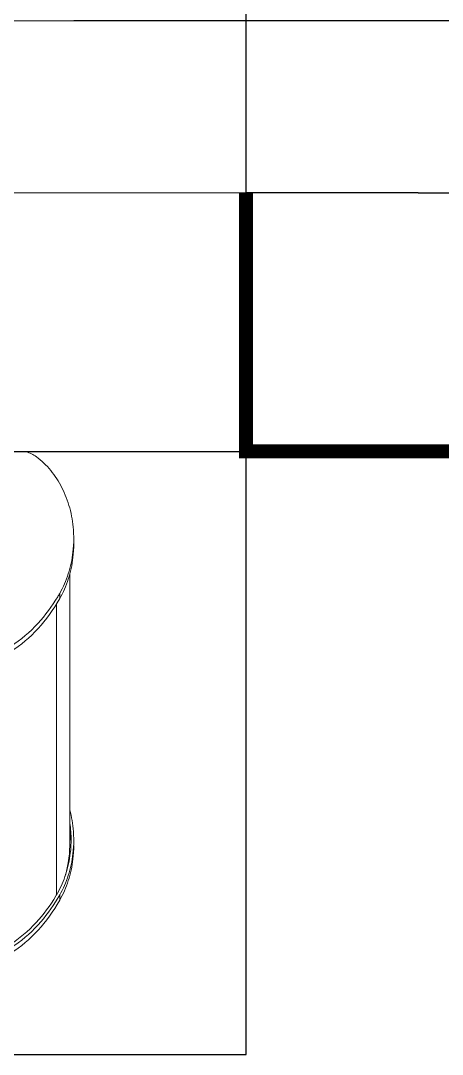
# Model space of a CAD drawing. Extents: x 27938 to 1507990, y 110129 to 923079.
# Drawn here: x 861136 to 861381, y 363224 to 363824 of the extents above; entities that cross this region are included whole.
import ezdxf

# ---------------------------------------------------------------- set-up
doc = ezdxf.new("R2010")
doc.units = 0
doc.header["$LTSCALE"] = 1000
doc.header["$MEASUREMENT"] = 0
doc.linetypes.add('DASH', pattern=[0.35, 0.25, -0.1])
doc.linetypes.add('DOTE', pattern=[2.42, 2, -0.2, 0.02, -0.2])
for name, color, linetype in [('DOTE', 1, 'Continuous'), ('WALL', 9, 'Continuous'), ('看线', 251, 'Continuous')]:
    doc.layers.add(name, color=color, linetype=linetype)
for name, color, linetype, lineweight in [('平面-栏杆', 135, 'Continuous', 15), ('平面-看线', 45, 'Continuous', 15), ('平面-空调预留孔', 173, 'Continuous', 15)]:
    doc.layers.add(name, color=color, linetype=linetype, lineweight=lineweight)

# ---------------------------------------------------------------- blocks, each defined once
blk = doc.blocks.new('GDGDGDSDA')
at = {"layer": 'DOTE', "color": 0, "linetype": 'DOTE', "ltscale": 0.3}
blk.add_line((471334.82, 361558.33), (417334.82, 361558.33), dxfattribs=at)
blk = doc.blocks.new('gdgdgdrgdfsfs')
at = {"layer": '平面-空调预留孔'}
for p, q in [((701344.83, 763896.45), (701344.83, 763739.33)), ((701350.66, 763885.12), (701350.66, 763882.06)), ((701352.55, 763879), (701352.55, 763710.12)), ((701350.66, 763706.97), (701350.66, 763710.04))]:
    blk.add_line(p, q, dxfattribs=at)
for points, knots in [([(701342.52, 763916.98), (701342.52, 763918.66), (701342.74, 763924.66), (701344.48, 763934.88), (701349.02, 763946.71), (701355.65, 763956.89), (701361.21, 763962.2), (701364.19, 763964.42)], [0, 0, 0, 0, 5.021553, 17.990508, 31.024726, 44.15528, 57.391988, 57.391988, 57.391988, 57.391988]), ([(701364.19, 763964.42), (701365.1, 763965.1), (701367.03, 763966.26), (701370.12, 763967.32), (701372.25, 763967.56), (701373.32, 763967.56)], [0, 0, 0, 0, 4.063379, 8.143059, 12.231424, 12.231424, 12.231424, 12.231424]), ([(701350.66, 763885.12), (701348.66, 763888.64), (701345.3, 763896.3), (701342.92, 763907.34), (701342.52, 763914.33), (701342.52, 763916.98)], [0, 0, 0, 0, 13.053869, 26.0339, 33.984373, 33.984373, 33.984373, 33.984373]), ([(701342.52, 763913.91), (701342.52, 763911.26), (701342.92, 763904.27), (701345.3, 763893.23), (701348.66, 763885.58), (701350.66, 763882.06)], [0, 0, 0, 0, 7.950473, 20.930505, 33.984373, 33.984373, 33.984373, 33.984373]), ([(701350.66, 763882.06), (701354.29, 763875.66), (701362.83, 763863.92), (701378.33, 763850.79), (701389.94, 763845.28), (701395.81, 763843.42)], [0, 0, 0, 0, 23.6996, 47.591163, 70.812357, 70.812357, 70.812357, 70.812357]), ([(701396.44, 763846.29), (701390.36, 763848.16), (701378.51, 763853.71), (701363.35, 763866.55), (701355.15, 763877.56), (701351.78, 763883.2)], [0, 0, 0, 0, 24.049357, 47.94092, 69.255455, 69.255455, 69.255455, 69.255455]), ([(701342.52, 763741.89), (701342.52, 763743.57), (701342.73, 763749.52), (701343.73, 763755.4), (701344.82, 763759.44)], [0, 0, 0, 0, 5.021553, 17.829194, 17.829194, 17.829194, 17.829194]), ([(701344.8, 763751.78), (701344.55, 763750.12), (701344.18, 763746.83), (701344.06, 763743.51), (701344.06, 763741.89)], [0, 0, 0, 0, 5.087958, 9.936354, 9.936354, 9.936354, 9.936354]), ([(701350.66, 763710.04), (701348.66, 763713.56), (701345.3, 763721.22), (701342.92, 763732.25), (701342.52, 763739.24), (701342.52, 763741.89)], [0, 0, 0, 0, 13.053869, 26.0339, 33.984373, 33.984373, 33.984373, 33.984373]), ([(701342.52, 763738.83), (701342.52, 763736.17), (701342.92, 763729.18), (701345.3, 763718.15), (701348.66, 763710.49), (701350.66, 763706.97)], [0, 0, 0, 0, 7.950473, 20.930505, 33.984373, 33.984373, 33.984373, 33.984373]), ([(701344.15, 763738.38), (701344.22, 763736.99), (701344.69, 763731.45), (701346.75, 763721.93), (701349.99, 763714.53), (701351.92, 763711.14)], [0, 0, 0, 0, 4.169079, 16.701522, 29.305258, 29.305258, 29.305258, 29.305258]), ([(701344.83, 763739.33), (701344.83, 763735.79), (701345.34, 763729.55), (701346.73, 763723.56), (701347.48, 763721.05)], [0, 0, 0, 0, 10.602023, 18.658548, 18.658548, 18.658548, 18.658548]), ([(701350.66, 763706.97), (701354.29, 763700.58), (701362.83, 763688.83), (701378.33, 763675.7), (701389.94, 763670.2), (701395.81, 763668.33)], [0, 0, 0, 0, 23.6996, 47.591163, 70.812357, 70.812357, 70.812357, 70.812357]), ([(701396.44, 763671.2), (701390.36, 763673.07), (701378.51, 763678.62), (701363.35, 763691.46), (701355.15, 763702.47), (701351.78, 763708.11)], [0, 0, 0, 0, 24.049357, 47.94092, 69.255455, 69.255455, 69.255455, 69.255455]), ([(701352.88, 763709.47), (701356.22, 763703.85), (701364.3, 763692.97), (701379.23, 763680.33), (701390.85, 763674.89), (701396.81, 763673.05)], [0, 0, 0, 0, 21.180152, 44.607801, 68.19018, 68.19018, 68.19018, 68.19018])]:
    blk.add_open_spline(points, degree=3, knots=knots, dxfattribs=at)
for points in [[(701351.78, 763883.2), (701351.4, 763883.84), (701351.02, 763884.48), (701350.66, 763885.12)], [(701344.11, 763741.89), (701344.2, 763744.36), (701344.44, 763746.82), (701344.81, 763749.24)], [(701344.06, 763741.89), (701344.06, 763740.72), (701344.09, 763739.55), (701344.15, 763738.38)], [(701351.92, 763711.14), (701352.23, 763710.58), (701352.56, 763710.02), (701352.88, 763709.47)], [(701351.78, 763708.11), (701351.4, 763708.75), (701351.02, 763709.39), (701350.66, 763710.04)]]:
    blk.add_open_spline(points, degree=3, dxfattribs=at)

msp = doc.modelspace()

# ---------------------------------------------------------------- linework, layer by layer
at = {"color": 8, "const_width": 8}
msp.add_lwpolyline([(861266.58, 363723.72), (861266.58, 363573.72), (861566.58, 363573.72), (861566.58, 363723.72)], dxfattribs=at)
at = {"layer": 'WALL', "color": 8}
for p, q in [((861266.58, 363723.72), (861266.58, 363923.72)), ((861366.58, 363723.72), (861266.58, 363723.72)), ((861366.58, 363723.72), (861366.58, 363723.72)), ((861366.58, 363723.72), (861566.58, 363723.72))]:
    msp.add_line(p, q, dxfattribs=at)
at = {"layer": '平面-栏杆', "color": 8}
msp.add_lwpolyline([(861266.58, 363823.72), (856616.58, 363823.72)], dxfattribs=at)
at = {"layer": '平面-看线', "color": 8, "linetype": 'DASH'}
msp.add_lwpolyline([(861266.58, 363723.72), (856616.58, 363723.73)], dxfattribs=at)
at = {"layer": '看线', "color": 8, "ltscale": 0.5}
for points in [[(856616.58, 363573.72), (861266.58, 363573.72)], [(859266.58, 363573.72), (859266.58, 363223.72), (861266.58, 363223.72), (861266.58, 363573.72)]]:
    msp.add_lwpolyline(points, dxfattribs=at)

# ---------------------------------------------------------------- block references
at = {"layer": 'DOTE', "color": 169}
msp.add_blockref('GDGDGDSDA', (408581.76, 2265.39), dxfattribs=at)
at = {"layer": '平面-空调预留孔', "color": 8, "xscale": -1}
msp.add_blockref('gdgdgdrgdfsfs', (1562509.1, -400393.83), dxfattribs=at)

doc.saveas('drawing.dxf')
